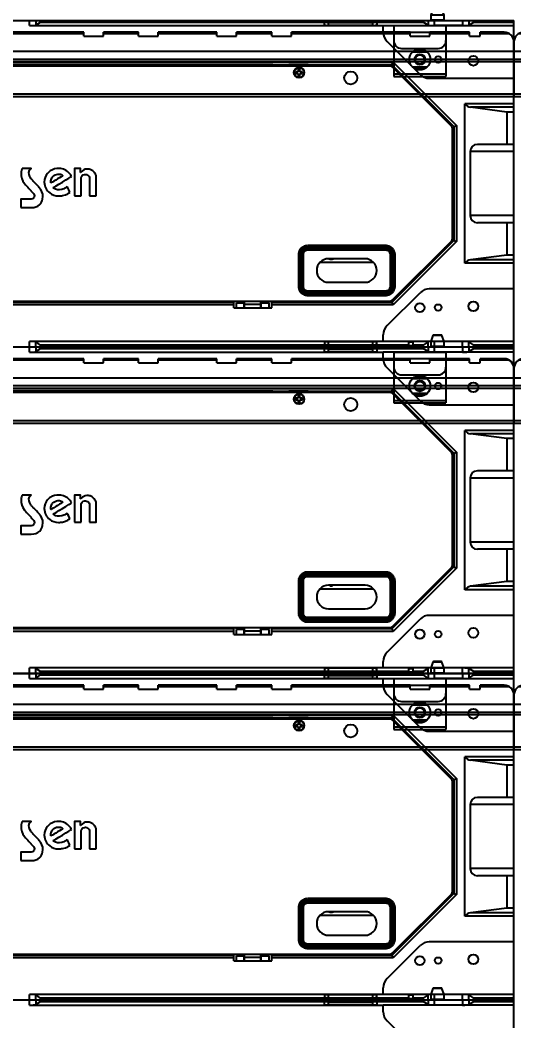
# Model space of a CAD drawing. Header units: millimetres. Extents: x 2900105 to 2915262, y -55349 to -51874.
# Drawn here: x 2913555 to 2913933, y -53405 to -52638 of the extents above; entities that cross this region are included whole.
import ezdxf

# ---------------------------------------------------------------- set-up
doc = ezdxf.new("R2010")
doc.units = ezdxf.units.MM
doc.layers.add('02___PRT_ALL_AXES', color=7, linetype='Continuous')
doc.layers.add('layer 1', color=7, linetype='Continuous')
doc.styles.add('ISO Proportional', font='isocp.shx')
doc.dimstyles.new('A-GB-50', dxfattribs={"dimscale": 2, "dimtxt": 100, "dimasz": 10, "dimexe": 20, "dimexo": 20, "dimgap": 50, "dimtad": 1, "dimdec": 1, "dimdsep": 46, "dimtxsty": 'ISO Proportional', "dimblk": 'ARCHTICK', "dimcen": 2.5, "dimclrd": 256, "dimclre": 256, "dimclrt": 256, "dimadec": 0, "dimazin": 0, "dimtfac": 1, "dimtdec": 1, "dimtmove": 0, "dimatfit": 3, "dimldrblk": 'ARCHTICK', "dimfxl": 2, "dimarcsym": 0})

# ---------------------------------------------------------------- blocks, each defined once
blk = doc.blocks.new('14')
at = {"color": 6, "linetype": 'Continuous'}
for p, q in [((-38909.77, -227916.32), (-38932.34, -227916.32)), ((-38909.77, -227915.12), (-38928.27, -227915.12)), ((-38909.77, -227918.12), (-38909.77, -227915.12)), ((-38901.77, -227918.12), (-38901.77, -227915.12)), ((-38871.27, -227915.12), (-38901.77, -227915.12)), ((-38871.27, -227916.32), (-38901.77, -227916.32)), ((-38871.27, -227918.12), (-38871.27, -227915.12)), ((-38856.27, -227918.12), (-38856.27, -227915.12)), ((-38765.27, -227915.12), (-38856.27, -227915.12)), ((-38765.27, -227916.32), (-38856.27, -227916.32)), ((-38765.27, -227918.12), (-38765.27, -227915.12)), ((-38750.27, -227918.12), (-38750.27, -227915.12)), ((-38723.27, -227915.12), (-38750.27, -227915.12)), ((-38723.27, -227916.32), (-38750.27, -227916.32)), ((-38723.27, -227918.12), (-38723.27, -227915.12)), ((-38708.27, -227918.12), (-38708.27, -227915.12)), ((-38663.27, -227915.12), (-38708.27, -227915.12)), ((-38663.27, -227916.32), (-38708.27, -227916.32)), ((-38663.27, -227918.12), (-38663.27, -227915.12)), ((-38648.27, -227918.12), (-38648.27, -227915.12)), ((-38621.27, -227915.12), (-38648.27, -227915.12)), ((-38621.27, -227916.32), (-38648.27, -227916.32)), ((-38621.27, -227918.12), (-38621.27, -227915.12)), ((-38606.27, -227918.12), (-38606.27, -227915.12)), ((-38515.27, -227915.12), (-38606.27, -227915.12)), ((-38515.27, -227916.32), (-38606.27, -227916.32)), ((-38515.27, -227918.12), (-38515.27, -227915.12)), ((-38473.27, -227915.12), (-38500.27, -227915.12)), ((-38500.27, -227918.12), (-38500.27, -227915.12)), ((-38473.27, -227916.32), (-38500.27, -227916.32)), ((-38473.27, -227918.12), (-38473.27, -227915.12)), ((-38413.27, -227915.12), (-38458.27, -227915.12)), ((-38458.27, -227918.12), (-38458.27, -227915.12)), ((-38413.27, -227916.32), (-38458.27, -227916.32)), ((-38413.27, -227918.12), (-38413.27, -227915.12)), ((-38371.27, -227915.12), (-38398.27, -227915.12)), ((-38398.27, -227918.12), (-38398.27, -227915.12)), ((-38371.27, -227916.32), (-38398.27, -227916.32)), ((-38371.27, -227918.12), (-38371.27, -227915.12)), ((-38265.27, -227915.12), (-38356.27, -227915.12)), ((-38356.27, -227918.12), (-38356.27, -227915.12)), ((-38265.27, -227916.32), (-38356.27, -227916.32)), ((-38265.27, -227918.12), (-38265.27, -227915.12)), ((-38219.77, -227915.12), (-38250.27, -227915.12)), ((-38250.27, -227918.12), (-38250.27, -227915.12)), ((-38219.77, -227916.32), (-38250.27, -227916.32)), ((-38219.77, -227918.12), (-38219.77, -227915.12)), ((-38193.27, -227915.12), (-38211.77, -227915.12)), ((-38211.77, -227918.12), (-38211.77, -227915.12)), ((-38189.2, -227916.32), (-38211.77, -227916.32)), ((-38935.77, -227964.62), (-38935.77, -227922.62)), ((-38909.77, -227918.12), (-38901.77, -227918.12)), ((-38871.27, -227918.12), (-38856.27, -227918.12)), ((-38765.27, -227918.12), (-38750.27, -227918.12)), ((-38723.27, -227918.12), (-38708.27, -227918.12)), ((-38663.27, -227918.12), (-38648.27, -227918.12)), ((-38621.27, -227918.12), (-38606.27, -227918.12)), ((-38515.27, -227918.12), (-38500.27, -227918.12)), ((-38473.27, -227918.12), (-38458.27, -227918.12)), ((-38413.27, -227918.12), (-38398.27, -227918.12)), ((-38371.27, -227918.12), (-38356.27, -227918.12)), ((-38265.27, -227918.12), (-38250.27, -227918.12)), ((-38219.77, -227918.12), (-38211.77, -227918.12)), ((-38185.77, -227922.62), (-38185.77, -227964.62)), ((-38935.77, -227929.62), (-38185.77, -227929.62)), ((-38935.77, -227935.62), (-38185.77, -227935.62)), ((-38935.77, -227937.62), (-38185.77, -227937.62)), ((-38185.77, -227962.62), (-38935.77, -227962.62)), ((-38185.77, -227964.62), (-38935.77, -227964.62))]:
    blk.add_line(p, q, dxfattribs=at)
for centre, start, end in [((-38928.27, -227922.62), 90, 180), ((-38193.27, -227922.62), 0, 90)]:
    blk.add_arc(centre, 7.5, start, end, dxfattribs=at)
at = {"layer": '02___PRT_ALL_AXES', "color": 6, "linetype": 'Continuous'}
for centre in [(-38810.77, -227950.12), (-38310.77, -227950.12)]:
    blk.add_circle(centre, 5, dxfattribs=at)
blk = doc.blocks.new('*U225')
blk.add_blockref('14', (38560.77, 227939.87))
blk = doc.blocks.new('*U226')
at = {"color": 0, "linetype": 'ByBlock', "lineweight": -2, "transparency": 16777216}
for p in [(2250, 0), (3000, 0)]:
    blk.add_blockref('*U225', p, dxfattribs=at)
blk = doc.blocks.new('11')
at = {"color": 2, "linetype": 'Continuous'}
for p, q in [((81487.25, -251491.03), (81487.25, -251530.03)), ((81487.25, -251491.03), (81527.25, -251491.03)), ((81527.25, -251491.03), (81527.25, -251530.03)), ((81487.25, -251496.03), (81527.25, -251496.03)), ((81493.25, -251508.53), (81521.25, -251508.53)), ((81513.02, -251511.53), (81501.49, -251511.53)), ((81512.52, -251511.03), (81501.99, -251511.03)), ((81511.87, -251510.53), (81502.64, -251510.53)), ((81501.48, -251522.53), (81513.03, -251522.53)), ((81512.53, -251523.03), (81501.97, -251523.03)), ((81511.88, -251523.53), (81502.63, -251523.53)), ((81487.25, -251528.03), (81527.25, -251528.03)), ((81487.25, -251530.03), (81527.25, -251530.03))]:
    blk.add_line(p, q, dxfattribs=at)
for radius in [8, 4.15]:
    blk.add_circle((81507.25, -251517.03), radius, dxfattribs=at)
for centre, start, end in [((81493.25, -251502.53), 180, 270), ((81521.25, -251502.53), 270, 0)]:
    blk.add_arc(centre, 6, start, end, dxfattribs=at)
blk = doc.blocks.new('*U235')
blk.add_blockref('11', (-81507.25, 251510.53))
blk = doc.blocks.new('*U236')
at = {"color": 0, "linetype": 'ByBlock', "lineweight": -2, "transparency": 16777216}
blk.add_blockref('*U235', (0, 0), dxfattribs=at)
blk = doc.blocks.new('*U245')
blk.add_blockref('14', (38560.77, 227939.87))
blk = doc.blocks.new('*U246')
at = {"color": 0, "linetype": 'ByBlock', "lineweight": -2, "transparency": 16777216}
for p in [(2250, 0), (3000, 0)]:
    blk.add_blockref('*U245', p, dxfattribs=at)
blk = doc.blocks.new('*U255')
blk.add_blockref('11', (-81507.25, 251510.53))
blk = doc.blocks.new('*U256')
at = {"color": 0, "linetype": 'ByBlock', "lineweight": -2, "transparency": 16777216}
blk.add_blockref('*U255', (0, 0), dxfattribs=at)
blk = doc.blocks.new('*U183')
blk.add_blockref('14', (38560.77, 227939.87))
blk = doc.blocks.new('*U184')
at = {"color": 0, "linetype": 'ByBlock', "lineweight": -2, "transparency": 16777216}
for p in [(2250, 0), (3000, 0)]:
    blk.add_blockref('*U183', p, dxfattribs=at)
blk = doc.blocks.new('*U193')
blk.add_blockref('11', (-81507.25, 251510.53))
blk = doc.blocks.new('*U194')
at = {"color": 0, "linetype": 'ByBlock', "lineweight": -2, "transparency": 16777216}
blk.add_blockref('*U193', (0, 0), dxfattribs=at)
blk = doc.blocks.new('_archtick')
at = {"const_width": 0.4}
blk.add_lwpolyline([(-0.7, -0.7), (0.7, 0.7)], dxfattribs=at)
blk = doc.blocks.new('*D258')
at = {"lineweight": -2, "transparency": 16777216}
for p, q in [((2910933.36, -52598.33), (2910933.36, -52392)), ((2914933.26, -52598.33), (2914933.26, -52392)), ((2910933.36, -52432), (2914933.26, -52432))]:
    blk.add_line(p, q, dxfattribs=at)
at = {"layer": 'Defpoints', "color": 0, "transparency": 16777216}
for p in [(2914933.26, -52432), (2910933.36, -52638.33), (2914933.26, -52638.33)]:
    blk.add_point(p, dxfattribs=at)
at = {"lineweight": -2, "transparency": 16777216, "xscale": 20, "yscale": 20, "zscale": 20, "rotation": 180}
blk.add_blockref('_archtick', (2910933.36, -52432), dxfattribs=at)
at = {"lineweight": -2, "transparency": 16777216, "xscale": 20, "yscale": 20, "zscale": 20}
blk.add_blockref('_archtick', (2914933.26, -52432), dxfattribs=at)
at = {"transparency": 16777216, "insert": (2912933.31, -52232), "char_height": 200, "attachment_point": 5, "style": 'ISO Proportional'}
blk.add_mtext('4000', dxfattribs=at)
blk = doc.blocks.new('问额2额')
at = {"linetype": 'Continuous'}
for p, q in [((4296.98, 1927.38), (4298.56, 1932.04)), ((4305.34, 1932.04), (4298.56, 1932.04)), ((4304.87, 1932.38), (4299.03, 1932.38)), ((4306.93, 1927.38), (4305.34, 1932.04)), ((4306.93, 1927.38), (4296.98, 1927.38)), ((4296.98, 1923.88), (4296.98, 1927.38)), ((4296.98, 1923.88), (4306.93, 1923.88)), ((4306.93, 1923.88), (4306.93, 1927.38)), ((3360.53, 1923.38), (4360.43, 1923.38)), ((3989.33, 1919.32), (3989.33, 1923.38)), ((3989.33, 1919.32), (4260.45, 1919.32)), ((3994.29, 1923.38), (3994.29, 1919.7)), ((3994.29, 1919.7), (3997.93, 1922.11)), ((3997.93, 1922.11), (3997.93, 1923.38)), ((3997.93, 1922.11), (4291.08, 1922.11)), ((4215.45, 1919.8), (4215.45, 1921.55)), ((4218.45, 1921.81), (4252.45, 1921.81)), ((4218.45, 1919.53), (4218.45, 1921.81)), ((4252.45, 1919.53), (4218.45, 1919.53)), ((4252.45, 1919.53), (4252.45, 1921.81)), ((4255.45, 1921.55), (4255.45, 1919.8)), ((4260.45, 1914.25), (4260.45, 1919.32)), ((4360.43, 1919.27), (4260.45, 1919.27)), ((4291.08, 1923.38), (4291.08, 1922.11)), ((4294.72, 1919.7), (4291.08, 1922.11)), ((4294.72, 1923.38), (4294.72, 1919.7)), ((4299.68, 1919.32), (4299.68, 1923.38)), ((4321.08, 1919.32), (4299.68, 1919.32)), ((4321.08, 1923.38), (4321.08, 1919.32)), ((4326.04, 1923.38), (4326.04, 1919.7)), ((4326.04, 1919.7), (4329.68, 1922.11)), ((4329.68, 1923.38), (4329.68, 1922.11)), ((4329.68, 1922.11), (4360.43, 1922.11)), ((4360.43, 1673.43), (4360.43, 1923.38)), ((4288.62, 1881.95), (4263.38, 1907.18)), ((3703.03, 1891.38), (4267.87, 1891.38)), ((4265.8, 1888.38), (3705.1, 1888.38)), ((4175.9, 1889.38), (3795, 1889.38)), ((4026.95, 1888.38), (4026.95, 1889.38)), ((4037.95, 1889.38), (4037.95, 1888.38)), ((4174.95, 1889.38), (4174.95, 1888.38)), ((4176.95, 1889.4), (4186.95, 1889.4)), ((4176.95, 1889.4), (4176.95, 1888.38)), ((4186.95, 1888.38), (4186.95, 1889.4)), ((4202.95, 1889.38), (4188, 1889.38)), ((4188.95, 1888.38), (4188.95, 1889.38)), ((4190.95, 1888.38), (4190.95, 1889.38)), ((4196.55, 1886.03), (4195.35, 1886.03)), ((4195.35, 1886.03), (4195.35, 1883.98)), ((4196.55, 1883.98), (4196.55, 1886.03)), ((4200.95, 1889.38), (4200.95, 1888.38)), ((4202.95, 1889.4), (4205.95, 1889.4)), ((4202.95, 1889.4), (4202.95, 1888.38)), ((4205.95, 1888.38), (4205.95, 1889.4)), ((4205.95, 1889.38), (4267.04, 1889.38)), ((4267.04, 1889.38), (4267.87, 1891.38)), ((4267.04, 1889.38), (4314.43, 1841.99)), ((4312.84, 1842.16), (4267.21, 1887.79)), ((4267.87, 1891.38), (4316.43, 1842.82)), ((4195.35, 1883.98), (4193.3, 1883.98)), ((4193.3, 1883.98), (4193.3, 1882.78)), ((4193.3, 1882.78), (4195.35, 1882.78)), ((4195.35, 1882.78), (4195.35, 1880.73)), ((4195.35, 1880.73), (4196.55, 1880.73)), ((4198.6, 1883.98), (4196.55, 1883.98)), ((4196.55, 1882.78), (4198.6, 1882.78)), ((4196.55, 1880.73), (4196.55, 1882.78)), ((4198.6, 1882.78), (4198.6, 1883.98)), ((4295.69, 1879.02), (4360.43, 1879.02)), ((4284.95, 1870.05), (4284.95, 1871.47)), ((4360.43, 1859.43), (4323.01, 1859.43)), ((4323.01, 1737.38), (4323.01, 1859.43)), ((4360.43, 1856.8), (4327.23, 1856.8)), ((4355.01, 1853.14), (4327.23, 1856.8)), ((4307.1, 1847.9), (4308.52, 1847.9)), ((4360.43, 1853.14), (4355.01, 1853.14)), ((4355.01, 1853.14), (4355.01, 1828.4)), ((4313.43, 1756.06), (4313.43, 1840.75)), ((4314.43, 1841.99), (4316.43, 1842.82)), ((4314.43, 1841.99), (4314.43, 1754.81)), ((4316.43, 1842.82), (4316.43, 1753.98)), ((4360.43, 1828.4), (4332.51, 1828.4)), ((4360.43, 1822.9), (4327.01, 1822.9)), ((4327.01, 1822.9), (4327.01, 1773.9)), ((4360.43, 1773.9), (4327.01, 1773.9)), ((4360.43, 1768.4), (4332.51, 1768.4)), ((4355.01, 1768.4), (4355.01, 1743.67)), ((4314.43, 1754.81), (4267.04, 1707.43)), ((4267.21, 1709.01), (4312.84, 1754.64)), ((4316.43, 1753.98), (4267.87, 1705.43)), ((4308.52, 1748.9), (4307.1, 1748.9)), ((4314.43, 1754.81), (4316.43, 1753.98)), ((4246.43, 1740.83), (4218.43, 1740.83)), ((4355.01, 1743.67), (4327.23, 1740.01)), ((4360.43, 1740.01), (4327.23, 1740.01)), ((4360.43, 1743.67), (4355.01, 1743.67)), ((4252.92, 1737.9), (4211.93, 1737.9)), ((4360.43, 1737.38), (4323.01, 1737.38)), ((4284.95, 1725.34), (4284.95, 1726.75)), ((4218.43, 1722.83), (4246.43, 1722.83)), ((4360.43, 1717.79), (4295.69, 1717.79)), ((4263.38, 1689.62), (4288.62, 1714.86)), ((3705.1, 1708.43), (4265.8, 1708.43)), ((4145.95, 1707.43), (3824.95, 1707.43)), ((4145.95, 1705.43), (3824.95, 1705.43)), ((4026.95, 1707.43), (4026.95, 1708.43)), ((4037.95, 1708.43), (4037.95, 1707.43)), ((4145.95, 1703.16), (4145.95, 1707.43)), ((4145.95, 1703.16), (4174.95, 1703.16)), ((4147.95, 1707.43), (4147.95, 1708.43)), ((4147.95, 1707.43), (4154.23, 1707.43)), ((4153.95, 1703.16), (4153.95, 1706.93)), ((4154.23, 1703.63), (4153.95, 1703.63)), ((4154.23, 1703.16), (4154.23, 1707.43)), ((4166.68, 1705.76), (4154.23, 1705.76)), ((4172.95, 1707.43), (4166.68, 1707.43)), ((4166.68, 1703.16), (4166.68, 1707.43)), ((4166.95, 1703.63), (4166.68, 1703.63)), ((4166.95, 1703.16), (4166.95, 1706.93)), ((4172.95, 1707.43), (4172.95, 1708.43)), ((4174.95, 1703.16), (4174.95, 1708.43)), ((4174.95, 1707.95), (4185.95, 1707.95)), ((4267.04, 1707.43), (4174.95, 1707.43)), ((4267.87, 1705.43), (4174.95, 1705.43)), ((4185.95, 1707.43), (4185.95, 1708.43)), ((4267.04, 1707.43), (4267.87, 1705.43)), ((4260.45, 1677.49), (4260.45, 1682.55)), ((3690.82, 1673.43), (4280.08, 1673.43)), ((4260.45, 1677.49), (3989.33, 1677.49)), ((3989.33, 1673.43), (3989.33, 1677.49)), ((3997.93, 1674.69), (3994.29, 1677.11)), ((3994.29, 1673.43), (3994.29, 1677.11)), ((4280.08, 1674.69), (3997.93, 1674.69)), ((3997.93, 1673.43), (3997.93, 1674.69)), ((4215.45, 1677.01), (4215.45, 1675.26)), ((4252.45, 1677.27), (4218.45, 1677.27)), ((4218.45, 1675), (4218.45, 1677.27)), ((4218.45, 1675), (4252.45, 1675)), ((4252.45, 1675), (4252.45, 1677.27)), ((4255.45, 1675.26), (4255.45, 1677.01)), ((4360.43, 1677.53), (4260.45, 1677.53)), ((4283.08, 1676.93), (4280.08, 1676.93)), ((4280.08, 1672.43), (4280.08, 1676.93)), ((4280.08, 1674.43), (4283.08, 1674.43)), ((4280.08, 1672.43), (4283.08, 1672.43)), ((4283.08, 1676.93), (4283.08, 1672.43)), ((4291.08, 1674.69), (4283.08, 1674.69)), ((4283.08, 1673.43), (4360.43, 1673.43)), ((4294.72, 1677.11), (4291.08, 1674.69)), ((4291.08, 1673.43), (4291.08, 1674.69)), ((4294.72, 1673.43), (4294.72, 1677.11)), ((4299.68, 1673.43), (4299.68, 1677.49)), ((4321.08, 1673.43), (4321.08, 1677.49)), ((4329.68, 1674.69), (4326.04, 1677.11)), ((4326.04, 1673.43), (4326.04, 1677.11)), ((4360.43, 1674.69), (4329.68, 1674.69)), ((4329.68, 1673.43), (4329.68, 1674.69))]:
    blk.add_line(p, q, dxfattribs=at)
for centre, radius in [((4288.45, 1893.4), 3.5), ((4302.45, 1893.4), 2.5), ((4195.95, 1883.38), 4), ((4288.45, 1703.4), 3.5), ((4302.45, 1703.4), 2.5)]:
    blk.add_circle(centre, radius, dxfattribs=at)
for centre in [(4329.43, 1892.4), (4329.43, 1704.4)]:
    blk.add_circle(centre, 3.75)
for centre, radius, start, end in [((4299.03, 1931.88), 0.5, 90, 161.22197), ((4304.87, 1931.88), 0.5, 18.77803, 90), ((4270.45, 1914.25), 10, 180, 225), ((4265.8, 1886.38), 2, 45, 90), ((4295.69, 1889.02), 10, 225, 270), ((4311.43, 1840.75), 2, 0, 45), ((4311.43, 1756.06), 2, 315, 0), ((4218.43, 1731.83), 9, 90, 270), ((4246.43, 1731.83), 9, 270, 90), ((4295.69, 1707.79), 10, 90, 135), ((4265.8, 1710.43), 2, 270, 315), ((4270.45, 1682.55), 10, 135, 180)]:
    blk.add_arc(centre, radius, start, end, dxfattribs=at)
for centre, major_axis, ratio, start_param, end_param in [((3989.33, 1919.75), (5, 0), 0.087489, -1.570796, -0.1309), ((4218.45, 1921.55), (3, 0), 0.087489, 1.570796, 3.141593), ((4218.45, 1919.8), (3, 0), 0.087489, -3.141593, -1.570796), ((4252.45, 1921.55), (3, 0), 0.087489, 0, 1.570796), ((4252.45, 1919.8), (3, 0), 0.087489, -1.570796, 0), ((4321.08, 1919.75), (5, 0), 0.087489, -1.570796, -0.1309), ((4328.01, 1862.74), (6, 0), 1, -2.555907, -1.701696), ((4332.51, 1822.9), (0, 5.5), 1, 0, 1.570796), ((4332.51, 1773.9), (0, 5.5), 1, -4.712389, -3.141593), ((4328.01, 1734.06), (6, 0), 1, 1.701696, 2.555907), ((4218.45, 1677.01), (3, 0), 0.087489, 1.570796, 3.141593), ((4218.45, 1675.26), (3, 0), 0.087489, 3.141593, 4.712389), ((4252.45, 1677.01), (3, 0), 0.087489, 0, 1.570796), ((4252.45, 1675.26), (3, 0), 0.087489, -1.570796, 0), ((4321.08, 1677.05), (5, 0), 0.087489, 0.1309, 1.570796)]:
    blk.add_ellipse(centre, major_axis=major_axis, ratio=ratio, start_param=start_param, end_param=end_param, dxfattribs=at)
for points, knots in [([(4175.9, 1889.38), (4175.98, 1889.38), (4176.33, 1889.39), (4176.68, 1889.4), (4176.95, 1889.4)], [0, 0, 0, 0, 0.232395, 1, 1, 1, 1]), ([(4186.95, 1889.4), (4187.22, 1889.4), (4187.57, 1889.39), (4187.92, 1889.38), (4188, 1889.38)], [0, 0, 0, 0, 0.767605, 1, 1, 1, 1])]:
    blk.add_open_spline(points, degree=3, knots=knots, dxfattribs=at)
at = {"layer": '02___PRT_ALL_AXES', "linetype": 'Continuous'}
for p, q in [((4153.95, 1706.93), (4147.95, 1706.93)), ((4147.95, 1703.16), (4147.95, 1706.93)), ((4172.95, 1706.93), (4166.95, 1706.93)), ((4172.95, 1703.16), (4172.95, 1706.93))]:
    blk.add_line(p, q, dxfattribs=at)
blk.add_circle((4195.95, 1883.38), 3.8, dxfattribs=at)
blk.add_arc((4220.45, 1743.4), 3, 240.7454, 299.2546, dxfattribs=at)
at = {"layer": 'layer 1', "lineweight": 200}
blk.add_lwpolyline([(4202.43, 1749.33), (4262.43, 1749.33, -0.414214), (4267.43, 1744.33), (4267.43, 1719.33, -0.414214), (4262.43, 1714.33), (4202.43, 1714.33, -0.414214), (4197.43, 1719.33), (4197.43, 1744.33, -0.414214)], format="xyb", close=True, dxfattribs=at)
at = {"layer": 'layer 1'}
for points, knots in [([(3983.71, 1809.93), (3983.71, 1809.93), (3983.44, 1809.37), (3983.05, 1807.49), (3983.01, 1806.68)], [0.625, 0.625, 0.625, 0.625, 0.62500001, 0.66666667, 0.66666667, 0.66666667, 0.66666667]), ([(3990.78, 1809.93), (3990.78, 1809.93), (3990.78, 1809.93), (3983.71, 1809.93), (3983.71, 1809.93)], [0.58333333, 0.58333333, 0.58333333, 0.58333333, 0.58333334, 0.625, 0.625, 0.625, 0.625]), ([(3989.56, 1808.59), (3989.56, 1808.59), (3989.74, 1808.9), (3990.17, 1809.4), (3990.45, 1809.63)], [0.5, 0.5, 0.5, 0.5, 0.50000001, 0.54166667, 0.54166667, 0.54166667, 0.54166667]), ([(3990.45, 1809.63), (3990.45, 1809.63), (3990.62, 1809.77), (3990.65, 1809.74), (3990.78, 1809.93)], [0.54166667, 0.54166667, 0.54166667, 0.54166667, 0.54166668, 0.58333333, 0.58333333, 0.58333333, 0.58333333]), ([(4020.12, 1806.18), (4020.12, 1806.18), (4018.41, 1808.38), (4015.14, 1809.93), (4012.27, 1809.93), (4012.27, 1809.93), (4009.55, 1809.93), (4007.63, 1809.61), (4005.36, 1808.04)], [0.6666667, 0.6666667, 0.6666667, 0.6666667, 0.6666667, 0.7333333, 0.7333333, 0.7333333, 0.7333333, 0.8, 0.8, 0.8, 0.8]), ([(4028.61, 1809.93), (4028.61, 1809.93), (4028.61, 1809.93), (4023.92, 1809.93), (4023.92, 1809.93)], [0.85714286, 0.85714286, 0.85714286, 0.85714286, 0.85714287, 0.9047619, 0.9047619, 0.9047619, 0.9047619]), ([(4023.92, 1809.93), (4023.92, 1809.93), (4023.92, 1809.93), (4023.92, 1789.06), (4023.92, 1789.06)], [0.9047619, 0.9047619, 0.9047619, 0.9047619, 0.90476191, 1, 1, 1, 1]), ([(4028.61, 1806.91), (4028.61, 1806.91), (4028.61, 1806.91), (4028.61, 1809.93), (4028.61, 1809.93)], [0.80952381, 0.80952381, 0.80952381, 0.80952381, 0.80952382, 0.85714286, 0.85714286, 0.85714286, 0.85714286]), ([(4036.98, 1808.73), (4036.98, 1808.73), (4035.44, 1809.5), (4035.03, 1809.47), (4033.48, 1809.47), (4033.48, 1809.47), (4031.55, 1809.47), (4030.25, 1808.58), (4029.06, 1807.39)], [0.66666667, 0.66666667, 0.66666667, 0.66666667, 0.66666668, 0.71428571, 0.71428571, 0.71428571, 0.71428572, 0.76190476, 0.76190476, 0.76190476, 0.76190476]), ([(3983.01, 1806.68), (3983.01, 1806.68), (3982.86, 1803.43), (3983.67, 1800.85), (3985.59, 1798.39)], [0.66666667, 0.66666667, 0.66666667, 0.66666667, 0.66666668, 0.70833333, 0.70833333, 0.70833333, 0.70833333]), ([(3990.57, 1802.4), (3990.57, 1802.4), (3989.21, 1804.22), (3988.32, 1806.42), (3989.56, 1808.59)], [0.45833333, 0.45833333, 0.45833333, 0.45833333, 0.45833334, 0.5, 0.5, 0.5, 0.5]), ([(3991.34, 1801.43), (3991.34, 1801.43), (3991.07, 1801.77), (3990.84, 1802.05), (3990.57, 1802.4)], [0.41666667, 0.41666667, 0.41666667, 0.41666667, 0.41666668, 0.45833333, 0.45833333, 0.45833333, 0.45833333]), ([(3993.02, 1799.51), (3993.02, 1799.51), (3992.41, 1800.13), (3991.89, 1800.74), (3991.34, 1801.43)], [0.375, 0.375, 0.375, 0.375, 0.37500001, 0.41666667, 0.41666667, 0.41666667, 0.41666667]), ([(4003.31, 1806.2), (4003.31, 1806.2), (4001.73, 1804.3), (4000.8, 1802.21), (4000.8, 1799.47)], [0.8666667, 0.8666667, 0.8666667, 0.8666667, 0.8666667, 1, 1, 1, 1]), ([(4005.36, 1808.04), (4005.36, 1808.04), (4004.83, 1807.68), (4003.73, 1806.7), (4003.31, 1806.2)], [0.8, 0.8, 0.8, 0.8, 0.80000001, 0.86666667, 0.86666667, 0.86666667, 0.86666667]), ([(4006.31, 1802.14), (4006.31, 1802.14), (4006.47, 1802.51), (4006.82, 1803.16), (4007.08, 1803.46)], [0.1111111, 0.1111111, 0.1111111, 0.1111111, 0.1111111, 0.2222222, 0.2222222, 0.2222222, 0.2222222]), ([(4015, 1804.29), (4015, 1804.29), (4014.71, 1804.23), (4007.49, 1799.79), (4006.34, 1799.09)], [0.6666667, 0.6666667, 0.6666667, 0.6666667, 0.6666667, 0.7777778, 0.7777778, 0.7777778, 0.7777778]), ([(4007.08, 1803.46), (4007.08, 1803.46), (4007.08, 1803.46), (4007.39, 1803.84), (4007.39, 1803.84)], [0.2222222, 0.2222222, 0.2222222, 0.2222222, 0.2222222, 0.3333333, 0.3333333, 0.3333333, 0.3333333]), ([(4007.39, 1803.84), (4007.39, 1803.84), (4008.11, 1804.66), (4009.71, 1805.63), (4011.23, 1805.63)], [0.3333333, 0.3333333, 0.3333333, 0.3333333, 0.3333333, 0.4444444, 0.4444444, 0.4444444, 0.4444444]), ([(4007.58, 1795.28), (4007.58, 1795.28), (4007.58, 1795.28), (4021.66, 1803.89), (4021.66, 1803.89)], [0.53333333, 0.53333333, 0.53333333, 0.53333333, 0.53333334, 0.6, 0.6, 0.6, 0.6]), ([(4011.23, 1805.63), (4011.23, 1805.63), (4012.29, 1805.63), (4012.78, 1805.68), (4013.8, 1805.24)], [0.4444444, 0.4444444, 0.4444444, 0.4444444, 0.4444445, 0.5555556, 0.5555556, 0.5555556, 0.5555556]), ([(4013.8, 1805.24), (4013.8, 1805.24), (4014.12, 1805.1), (4014.91, 1804.63), (4015, 1804.29)], [0.5555556, 0.5555556, 0.5555556, 0.5555556, 0.5555556, 0.6666667, 0.6666667, 0.6666667, 0.6666667]), ([(4021.66, 1803.89), (4021.66, 1803.89), (4021.53, 1804.46), (4020.54, 1805.65), (4020.12, 1806.18)], [0.6, 0.6, 0.6, 0.6, 0.60000001, 0.66666667, 0.66666667, 0.66666667, 0.66666667]), ([(4029.06, 1807.39), (4029.06, 1807.39), (4028.94, 1807.26), (4028.71, 1806.98), (4028.61, 1806.91)], [0.76190476, 0.76190476, 0.76190476, 0.76190476, 0.76190477, 0.80952381, 0.80952381, 0.80952381, 0.80952381]), ([(4029.02, 1801.79), (4029.02, 1801.79), (4029.02, 1803.31), (4029.44, 1804.48), (4030.66, 1805.09)], [0.0952381, 0.0952381, 0.0952381, 0.0952381, 0.09523811, 0.14285714, 0.14285714, 0.14285714, 0.14285714]), ([(4029.02, 1789.06), (4029.02, 1789.06), (4029.02, 1789.06), (4029.02, 1801.79), (4029.02, 1801.79)], [0.04761905, 0.04761905, 0.04761905, 0.04761905, 0.04761906, 0.0952381, 0.0952381, 0.0952381, 0.0952381]), ([(4030.66, 1805.09), (4030.66, 1805.09), (4031.75, 1805.64), (4032.97, 1805.59), (4034, 1804.93)], [0.14285714, 0.14285714, 0.14285714, 0.14285714, 0.14285715, 0.19047619, 0.19047619, 0.19047619, 0.19047619]), ([(4034, 1804.93), (4034, 1804.93), (4034.43, 1804.66), (4034.81, 1804.24), (4035.05, 1803.77)], [0.19047619, 0.19047619, 0.19047619, 0.19047619, 0.1904762, 0.23809524, 0.23809524, 0.23809524, 0.23809524]), ([(4035.05, 1803.77), (4035.05, 1803.77), (4035.31, 1803.26), (4035.46, 1802.81), (4035.45, 1802.03)], [0.23809524, 0.23809524, 0.23809524, 0.23809524, 0.23809525, 0.28571429, 0.28571429, 0.28571429, 0.28571429]), ([(4035.45, 1802.03), (4035.45, 1802.03), (4035.45, 1801.28), (4035.51, 1800.67), (4035.51, 1799.88)], [0.28571429, 0.28571429, 0.28571429, 0.28571429, 0.2857143, 0.33333333, 0.33333333, 0.33333333, 0.33333333]), ([(4037.96, 1808.14), (4037.96, 1808.14), (4037.6, 1808.38), (4037.39, 1808.53), (4036.98, 1808.73)], [0.61904762, 0.61904762, 0.61904762, 0.61904762, 0.61904763, 0.66666667, 0.66666667, 0.66666667, 0.66666667]), ([(4039.12, 1806.99), (4039.12, 1806.99), (4038.82, 1807.39), (4038.37, 1807.87), (4037.96, 1808.14)], [0.57142857, 0.57142857, 0.57142857, 0.57142857, 0.57142858, 0.61904762, 0.61904762, 0.61904762, 0.61904762]), ([(4040.01, 1805.61), (4040.01, 1805.61), (4039.76, 1806.11), (4039.45, 1806.54), (4039.12, 1806.99)], [0.52380952, 0.52380952, 0.52380952, 0.52380952, 0.52380953, 0.57142857, 0.57142857, 0.57142857, 0.57142857]), ([(4040.61, 1803.13), (4040.61, 1803.13), (4040.61, 1803.97), (4040.3, 1805.04), (4040.01, 1805.61)], [0.47619048, 0.47619048, 0.47619048, 0.47619048, 0.47619049, 0.52380952, 0.52380952, 0.52380952, 0.52380952]), ([(4040.61, 1789.06), (4040.61, 1789.06), (4040.61, 1789.06), (4040.61, 1803.13), (4040.61, 1803.13)], [0.42857143, 0.42857143, 0.42857143, 0.42857143, 0.42857144, 0.47619048, 0.47619048, 0.47619048, 0.47619048]), ([(3985.59, 1798.39), (3985.59, 1798.39), (3986.46, 1797.27), (3987.88, 1795.87), (3988.91, 1794.69)], [0.70833333, 0.70833333, 0.70833333, 0.70833333, 0.70833334, 0.75, 0.75, 0.75, 0.75]), ([(3988.91, 1794.69), (3988.91, 1794.69), (3989.24, 1794.31), (3989.57, 1794.02), (3989.88, 1793.62)], [0.75, 0.75, 0.75, 0.75, 0.75000001, 0.79166667, 0.79166667, 0.79166667, 0.79166667]), ([(3989.88, 1793.62), (3989.88, 1793.62), (3990.04, 1793.41), (3990.19, 1793.32), (3990.35, 1793.11)], [0.79166667, 0.79166667, 0.79166667, 0.79166667, 0.79166668, 0.83333333, 0.83333333, 0.83333333, 0.83333333]), ([(3996.54, 1795.89), (3996.54, 1795.89), (3996.03, 1796.54), (3993.59, 1798.95), (3993.02, 1799.51)], [0.33333333, 0.33333333, 0.33333333, 0.33333333, 0.33333334, 0.375, 0.375, 0.375, 0.375]), ([(3998.06, 1793.87), (3998.06, 1793.87), (3997.53, 1794.76), (3997.09, 1795.18), (3996.54, 1795.89)], [0.29166667, 0.29166667, 0.29166667, 0.29166667, 0.29166668, 0.33333333, 0.33333333, 0.33333333, 0.33333333]), ([(3999.51, 1786.52), (3999.51, 1786.52), (4000.1, 1789.34), (3999.51, 1791.42), (3998.06, 1793.87)], [0.25, 0.25, 0.25, 0.25, 0.25000001, 0.29166667, 0.29166667, 0.29166667, 0.29166667]), ([(4006.34, 1799.09), (4006.34, 1799.09), (4006.07, 1798.92), (4005.84, 1798.7), (4005.84, 1799)], [0.7777778, 0.7777778, 0.7777778, 0.7777778, 0.7777778, 1, 1, 1, 1]), ([(4009.36, 1794.1), (4009.36, 1794.1), (4008.79, 1794.36), (4007.88, 1794.83), (4007.58, 1795.28)], [0.46666667, 0.46666667, 0.46666667, 0.46666667, 0.46666668, 0.53333333, 0.53333333, 0.53333333, 0.53333333]), ([(4015.63, 1794.42), (4015.63, 1794.42), (4013.7, 1793.64), (4011.39, 1793.19), (4009.36, 1794.1)], [0.4, 0.4, 0.4, 0.4, 0.40000001, 0.46666667, 0.46666667, 0.46666667, 0.46666667]), ([(4018.42, 1795.92), (4018.42, 1795.92), (4017.49, 1795.43), (4016.93, 1794.95), (4015.63, 1794.42)], [0.33333333, 0.33333333, 0.33333333, 0.33333333, 0.33333334, 0.4, 0.4, 0.4, 0.4]), ([(4020.44, 1791.62), (4020.44, 1791.62), (4020.43, 1791.85), (4018.66, 1795.47), (4018.42, 1795.92)], [0.26666667, 0.26666667, 0.26666667, 0.26666667, 0.26666668, 0.33333333, 0.33333333, 0.33333333, 0.33333333]), ([(4035.51, 1799.88), (4035.51, 1799.88), (4035.51, 1799.88), (4035.51, 1789.06), (4035.51, 1789.06)], [0.33333333, 0.33333333, 0.33333333, 0.33333333, 0.33333334, 0.38095238, 0.38095238, 0.38095238, 0.38095238]), ([(3990.78, 1786.39), (3990.78, 1786.39), (3990.78, 1786.39), (3982.78, 1786.39), (3982.78, 1786.39)], [0.04166667, 0.04166667, 0.04166667, 0.04166667, 0.04166668, 0.08333333, 0.08333333, 0.08333333, 0.08333333]), ([(3982.78, 1786.39), (3982.78, 1786.39), (3982.78, 1786.39), (3982.78, 1780), (3982.78, 1780)], [0.08333333, 0.08333333, 0.08333333, 0.08333333, 0.08333334, 0.125, 0.125, 0.125, 0.125]), ([(3990.35, 1793.11), (3990.35, 1793.11), (3990.52, 1792.88), (3990.63, 1792.8), (3990.8, 1792.58)], [0.83333333, 0.83333333, 0.83333333, 0.83333333, 0.83333334, 0.875, 0.875, 0.875, 0.875]), ([(3990.8, 1792.58), (3990.8, 1792.58), (3990.8, 1792.58), (3991.75, 1791.5), (3991.75, 1791.5)], [0.875, 0.875, 0.875, 0.875, 0.87500001, 0.91666667, 0.91666667, 0.91666667, 0.91666667]), ([(3991.75, 1791.5), (3991.75, 1791.5), (3992.23, 1790.9), (3993.21, 1790.12), (3993.21, 1788.95)], [0.91666667, 0.91666667, 0.91666667, 0.91666667, 0.91666668, 1, 1, 1, 1]), ([(3997.28, 1782.25), (3997.28, 1782.25), (3998.37, 1783.33), (3999.19, 1784.98), (3999.51, 1786.52)], [0.20833333, 0.20833333, 0.20833333, 0.20833333, 0.20833334, 0.25, 0.25, 0.25, 0.25]), ([(4004.9, 1791.25), (4004.9, 1791.25), (4006.74, 1789.74), (4009.35, 1788.97), (4011.75, 1788.94)], [0.06666667, 0.06666667, 0.06666667, 0.06666667, 0.06666668, 0.13333333, 0.13333333, 0.13333333, 0.13333333]), ([(4011.75, 1788.94), (4011.75, 1788.94), (4012.38, 1788.94), (4013.98, 1789.11), (4014.6, 1789.23)], [0.13333333, 0.13333333, 0.13333333, 0.13333333, 0.13333334, 0.2, 0.2, 0.2, 0.2]), ([(4014.6, 1789.23), (4014.6, 1789.23), (4018.09, 1789.93), (4020.08, 1791.52), (4020.44, 1791.62)], [0.2, 0.2, 0.2, 0.2, 0.20000001, 0.26666667, 0.26666667, 0.26666667, 0.26666667]), ([(4035.51, 1789.06), (4035.51, 1789.06), (4035.51, 1789.06), (4040.61, 1789.06), (4040.61, 1789.06)], [0.38095238, 0.38095238, 0.38095238, 0.38095238, 0.38095239, 0.42857143, 0.42857143, 0.42857143, 0.42857143]), ([(3982.78, 1780), (3982.78, 1780), (3982.78, 1780), (3990.84, 1780), (3990.84, 1780)], [0.125, 0.125, 0.125, 0.125, 0.12500001, 0.16666667, 0.16666667, 0.16666667, 0.16666667]), ([(3990.84, 1780), (3990.84, 1780), (3993.39, 1780), (3995.54, 1780.51), (3997.28, 1782.25)], [0.16666667, 0.16666667, 0.16666667, 0.16666667, 0.16666668, 0.20833333, 0.20833333, 0.20833333, 0.20833333])]:
    blk.add_open_spline(points, degree=3, knots=knots, dxfattribs=at)
for points in [[(4005.84, 1799), (4005.84, 1800.16), (4005.85, 1801.11), (4006.31, 1802.14)], [(4000.8, 1799.47), (4000.8, 1795.97), (4002.36, 1793.33), (4004.9, 1791.25)], [(3993.21, 1788.95), (3993.21, 1787.53), (3992.12, 1786.39), (3990.78, 1786.39)], [(4023.92, 1789.06), (4023.92, 1789.06), (4029.02, 1789.06), (4029.02, 1789.06)]]:
    blk.add_open_spline(points, degree=3, dxfattribs=at)
blk = doc.blocks.new('*U381')
blk.add_blockref('问额2额', (-3860.48, -1802.4))
blk = doc.blocks.new('*U383')
at = {"color": 0, "linetype": 'ByBlock', "lineweight": -2, "transparency": 16777216}
for p in [(2000, 1000), (2000, 750), (2000, 500), (2000, 250)]:
    blk.add_blockref('*U381', p, dxfattribs=at)

msp = doc.modelspace()

# ---------------------------------------------------------------- block references
for name, p in [('*U383', (2911433.31, -53759.31)), ('*U236', (2913861.29, -52661.81)), ('*U226', (2911308.36, -52672.21)), ('*U256', (2913861.29, -52911.81)), ('*U246', (2911308.36, -52922.21)), ('*U194', (2913861.29, -53161.81)), ('*U184', (2911308.36, -53172.21))]:
    msp.add_blockref(name, p)

# ---------------------------------------------------------------- dimensions: what is measured, and where the dimension line sits
at = {"color": 1}
dim = msp.add_linear_dim(base=(2914933.26, -52432), p1=(2910933.36, -52638.33), p2=(2914933.26, -52638.33), text='4000', dimstyle='A-GB-50', dxfattribs=at)
dim.commit()
dim.dimension.update_dxf_attribs({"geometry": '*D258', "text_midpoint": (2912933.31, -52232)})

doc.saveas('drawing.dxf')
